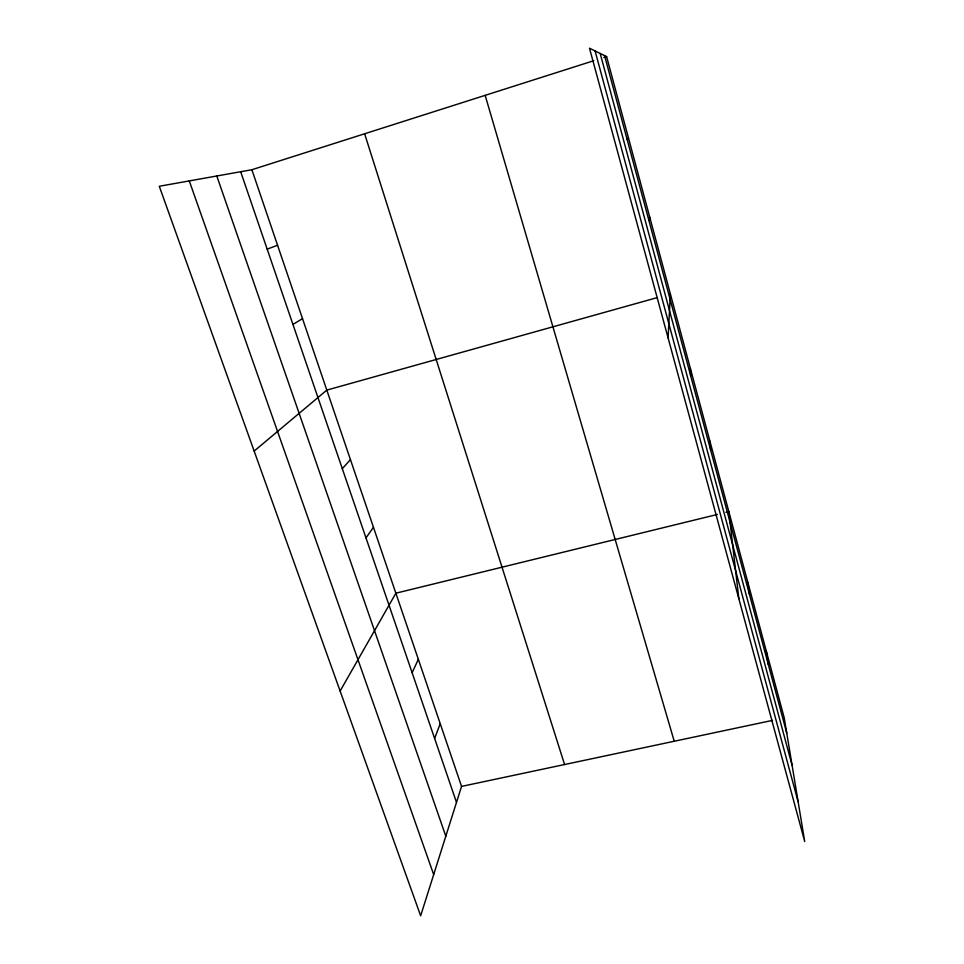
<?xml version="1.0" encoding="UTF-8"?>
<svg xmlns="http://www.w3.org/2000/svg" width="964" height="964" viewBox="0 0 964 964"><rect width="100%" height="100%" fill="white"/><g stroke="black" fill="none" stroke-linecap="round" stroke-linejoin="round"><path stroke-width="1.45" d="M668.088 337.918L670.366 293.936M648.905 220.467L649.736 217.141M251.881 169.724L461.551 786.407L420.653 915.8L159.289 186.269L251.881 169.724L593.8 60.708M434.607 738.436L440.235 723.699M412.134 672.727L418.34 659.316M340.123 691.043L395.867 593.197L717.373 514.451M365.983 537.864L373.466 527.296M342.304 468.673L350.45 459.623M627.082 139.286L628.504 138.069M254.159 451.08L326.82 390.107L657.364 297.575M292.935 324.398L302.527 318.674M267.185 249.158L277.56 245.242M603.777 57.527L606.621 56.623L784.238 717.891L804.711 841.512L589.498 48.2L606.621 56.623M725.976 512.342L728.844 511.643L738.846 598.716M461.551 786.407L772.562 720.373M189.281 180.907L433.68 874.577M216.792 175.99L445.814 836.198M240.687 171.725L456.502 802.397M364.633 133.779L564.579 764.536M485.169 95.352L674.234 741.256M595.089 50.947L798.144 801.867M604.573 55.611L786.745 733.05M600.186 53.454L792.071 765.187M766.284 651.037L768.392 664.762M747.823 582.316L749.498 594.523M709.89 441.102L710.637 450.031M690.417 368.561L690.658 375.731"/></g></svg>
